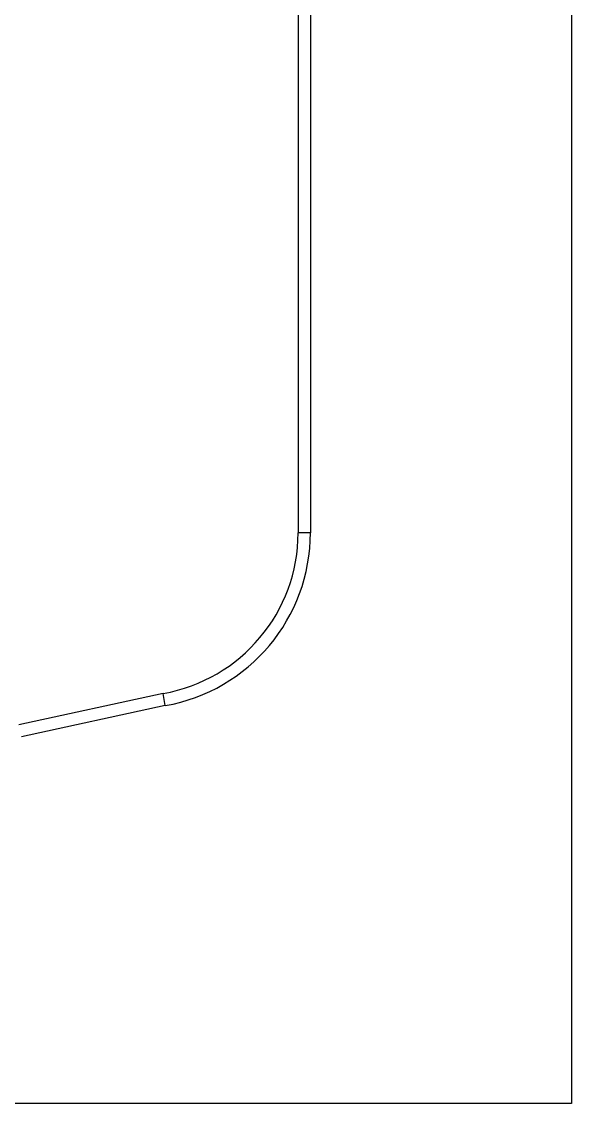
# Model space of a CAD drawing. Header units: millimetres. Extents: x 14764 to 253586, y -11609 to 135872.
# Drawn here: x 249286 to 249450.3, y 132140.1 to 132463.6 of the extents above; entities that cross this region are included whole.
import ezdxf

# ---------------------------------------------------------------- set-up
doc = ezdxf.new("R2010")
doc.units = ezdxf.units.MM
doc.header["$LTSCALE"] = 23.1
doc.layers.get('0').update_dxf_attribs({"linetype": 'CONTINUOUS'})

msp = doc.modelspace()

# ---------------------------------------------------------------- linework, layer by layer
at = {"linetype": 'Continuous', "lineweight": 30}
for p, q in [((249368.6075, 132581.4787), (249368.6075, 132310.7261)), ((249372.2818, 132581.4787), (249372.2818, 132310.7261)), ((249372.2818, 132310.7261), (249368.6075, 132310.7261)), ((249328.268, 132262.6514), (249285.1698, 132253.2722)), ((249328.906, 132259.0328), (249328.268, 132262.6514)), ((249328.906, 132259.0328), (249285.9752, 132249.6832))]:
    msp.add_line(p, q, dxfattribs=at)
at = {"color": 0, "linetype": 'ByBlock', "lineweight": 25, "ltscale": 0.5}
msp.add_lwpolyline([(249450.2506, 132678.2945), (249450.2506, 132140.0759), (249040.2506, 132140.0759), (249040.2506, 132175.0068)], dxfattribs=at)
at = {"linetype": 'Continuous', "lineweight": 30}
for radius in [48.8164, 52.4907]:
    msp.add_arc((249319.7911, 132310.7261), radius, 280, 0, dxfattribs=at)

doc.saveas('drawing.dxf')
